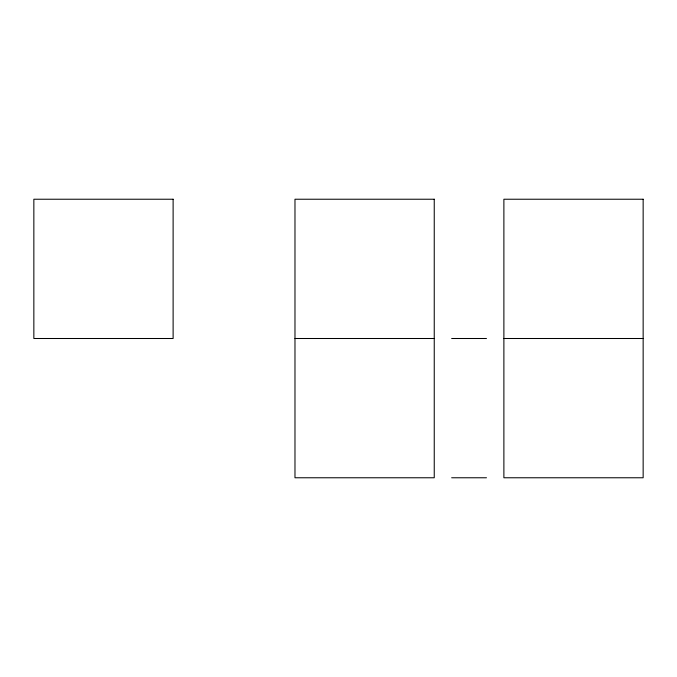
<?xml version="1.0" encoding="UTF-8"?>
<svg xmlns="http://www.w3.org/2000/svg" width="677" height="677" viewBox="0 0 677 677"><rect width="100%" height="100%" fill="white"/><g stroke="black" fill="none" stroke-linecap="round" stroke-linejoin="round"><path stroke-width="1.02" d="M294.977 338.5L434.245 338.5M451.652 338.5L486.475 338.5M503.883 338.5L643.15 338.5M451.652 477.767L486.475 477.767M173.117 199.233L33.85 199.233L33.85 338.5L173.117 338.5L173.117 199.233M434.245 199.233L294.977 199.233L294.977 477.767L434.245 477.767L434.245 199.233M643.15 199.233L503.883 199.233L503.883 477.767L643.15 477.767L643.15 199.233"/></g></svg>
